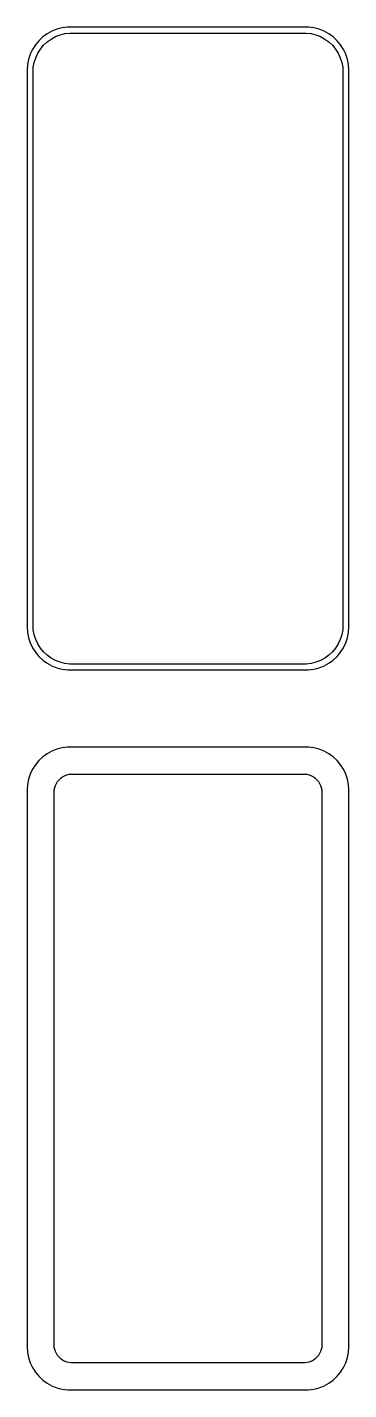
# Model space of a CAD drawing. Header units: metres. Extents: x -19 to 19, y 131 to 289.
import ezdxf

# ---------------------------------------------------------------- set-up
doc = ezdxf.new("R2010")
doc.units = ezdxf.units.M

msp = doc.modelspace()

# ---------------------------------------------------------------- linework, layer by layer
for p, q in [((-14.6869, 289.411), (-15.2951, 289.255)), ((-14.0639, 289.49), (-14.6869, 289.411)), ((14.0639, 289.49), (-14.0639, 289.49)), ((14.6869, 289.411), (14.0639, 289.49)), ((15.2951, 289.255), (14.6869, 289.411)), ((-17.3948, 287.923), (-17.7951, 287.439)), ((-16.9371, 288.353), (-17.3948, 287.923)), ((-16.4291, 288.722), (-16.9371, 288.353)), ((-16.8375, 287.384), (-16.4184, 287.778)), ((-15.8789, 289.024), (-16.4291, 288.722)), ((-16.4184, 287.778), (-15.9532, 288.116)), ((-15.9532, 288.116), (-15.4494, 288.393)), ((-15.2951, 289.255), (-15.8789, 289.024)), ((-15.4494, 288.393), (-14.9148, 288.604)), ((-14.9148, 288.604), (-14.3579, 288.747)), ((-14.3579, 288.747), (-13.7875, 288.819)), ((-13.7875, 288.819), (13.7875, 288.819)), ((13.7875, 288.819), (14.3579, 288.747)), ((14.3579, 288.747), (14.9148, 288.604)), ((14.9148, 288.604), (15.4494, 288.393)), ((15.8789, 289.024), (15.2951, 289.255)), ((15.4494, 288.393), (15.9532, 288.116)), ((16.4291, 288.722), (15.8789, 289.024)), ((15.9532, 288.116), (16.4184, 287.778)), ((16.4184, 287.778), (16.8375, 287.384)), ((16.9371, 288.353), (16.4291, 288.722)), ((17.3948, 287.923), (16.9371, 288.353)), ((17.7951, 287.439), (17.3948, 287.923)), ((-18.3989, 286.341), (-18.5929, 285.743)), ((-18.1315, 286.909), (-18.3989, 286.341)), ((-17.7951, 287.439), (-18.1315, 286.909)), ((-17.7569, 285.935), (-17.5121, 286.456)), ((-17.5121, 286.456), (-17.204, 286.941)), ((-17.204, 286.941), (-16.8375, 287.384)), ((16.8375, 287.384), (17.204, 286.941)), ((17.204, 286.941), (17.5121, 286.456)), ((17.5121, 286.456), (17.7569, 285.935)), ((18.1315, 286.909), (17.7951, 287.439)), ((18.3989, 286.341), (18.1315, 286.909)), ((18.5929, 285.743), (18.3989, 286.341)), ((-18.7106, 285.127), (-18.75, 284.5)), ((-18.5929, 285.743), (-18.7106, 285.127)), ((-18.0784, 284.25), (-18.0423, 284.824)), ((-18.0423, 284.824), (-17.9346, 285.389)), ((-17.9346, 285.389), (-17.7569, 285.935)), ((17.7569, 285.935), (17.9346, 285.389)), ((17.9346, 285.389), (18.0423, 284.824)), ((18.0423, 284.824), (18.0784, 284.25)), ((18.7106, 285.127), (18.5929, 285.743)), ((18.75, 284.5), (18.7106, 285.127)), ((-18.75, 284.5), (-18.75, 219.5)), ((-18.0784, 219.75), (-18.0784, 284.25)), ((18.0784, 284.25), (18.0784, 219.75)), ((18.75, 219.5), (18.75, 284.5)), ((-18.75, 219.5), (-18.7106, 218.873)), ((-18.0423, 219.176), (-18.0784, 219.75)), ((18.0784, 219.75), (18.0423, 219.176)), ((18.7106, 218.873), (18.75, 219.5)), ((-18.7106, 218.873), (-18.5929, 218.257)), ((-18.5929, 218.257), (-18.3989, 217.659)), ((-17.9346, 218.611), (-18.0423, 219.176)), ((-17.7569, 218.065), (-17.9346, 218.611)), ((-17.5121, 217.544), (-17.7569, 218.065)), ((17.7569, 218.065), (17.5121, 217.544)), ((17.9346, 218.611), (17.7569, 218.065)), ((18.0423, 219.176), (17.9346, 218.611)), ((18.3989, 217.659), (18.5929, 218.257)), ((18.5929, 218.257), (18.7106, 218.873)), ((-18.3989, 217.659), (-18.1315, 217.091)), ((-18.1315, 217.091), (-17.7951, 216.561)), ((-17.7951, 216.561), (-17.3948, 216.077)), ((-17.204, 217.059), (-17.5121, 217.544)), ((-16.8375, 216.616), (-17.204, 217.059)), ((-16.4184, 216.222), (-16.8375, 216.616)), ((-15.9532, 215.884), (-16.4184, 216.222)), ((16.4184, 216.222), (15.9532, 215.884)), ((16.8375, 216.616), (16.4184, 216.222)), ((17.204, 217.059), (16.8375, 216.616)), ((17.5121, 217.544), (17.204, 217.059)), ((17.3948, 216.077), (17.7951, 216.561)), ((17.7951, 216.561), (18.1315, 217.091)), ((18.1315, 217.091), (18.3989, 217.659)), ((-17.3948, 216.077), (-16.9371, 215.647)), ((-16.9371, 215.647), (-16.4291, 215.278)), ((-16.4291, 215.278), (-15.8789, 214.976)), ((-15.4494, 215.607), (-15.9532, 215.884)), ((-15.8789, 214.976), (-15.2951, 214.745)), ((-14.9148, 215.396), (-15.4494, 215.607)), ((-15.2951, 214.745), (-14.6869, 214.589)), ((-14.3579, 215.253), (-14.9148, 215.396)), ((-13.7875, 215.181), (-14.3579, 215.253)), ((13.7875, 215.181), (-13.7875, 215.181)), ((14.3579, 215.253), (13.7875, 215.181)), ((14.9148, 215.396), (14.3579, 215.253)), ((14.6869, 214.589), (15.2951, 214.745)), ((15.4494, 215.607), (14.9148, 215.396)), ((15.2951, 214.745), (15.8789, 214.976)), ((15.9532, 215.884), (15.4494, 215.607)), ((15.8789, 214.976), (16.4291, 215.278)), ((16.4291, 215.278), (16.9371, 215.647)), ((16.9371, 215.647), (17.3948, 216.077)), ((-14.6869, 214.589), (-14.0639, 214.51)), ((-14.0639, 214.51), (14.0639, 214.51)), ((14.0639, 214.51), (14.6869, 214.589)), ((-15.2951, 205.255), (-15.8789, 205.024)), ((-14.6869, 205.411), (-15.2951, 205.255)), ((-14.0639, 205.49), (-14.6869, 205.411)), ((14.0639, 205.49), (-14.0639, 205.49)), ((14.6869, 205.411), (14.0639, 205.49)), ((15.2951, 205.255), (14.6869, 205.411)), ((15.8789, 205.024), (15.2951, 205.255)), ((-17.3948, 203.923), (-17.7951, 203.439)), ((-16.9371, 204.353), (-17.3948, 203.923)), ((-16.4291, 204.722), (-16.9371, 204.353)), ((-15.8789, 205.024), (-16.4291, 204.722)), ((16.4291, 204.722), (15.8789, 205.024)), ((16.9371, 204.353), (16.4291, 204.722)), ((17.3948, 203.923), (16.9371, 204.353)), ((17.7951, 203.439), (17.3948, 203.923)), ((-18.3989, 202.341), (-18.5929, 201.743)), ((-18.1315, 202.909), (-18.3989, 202.341)), ((-17.7951, 203.439), (-18.1315, 202.909)), ((-14.8447, 201.875), (-14.6304, 202.031)), ((-14.6304, 202.031), (-14.3982, 202.159)), ((-14.3982, 202.159), (-14.1519, 202.256)), ((-14.1519, 202.256), (-13.8953, 202.322)), ((-13.8953, 202.322), (-13.6325, 202.355)), ((-13.6325, 202.355), (13.6325, 202.355)), ((13.6325, 202.355), (13.8953, 202.322)), ((13.8953, 202.322), (14.1519, 202.256)), ((14.1519, 202.256), (14.3982, 202.159)), ((14.3982, 202.159), (14.6304, 202.031)), ((14.6304, 202.031), (14.8447, 201.875)), ((18.1315, 202.909), (17.7951, 203.439)), ((18.3989, 202.341), (18.1315, 202.909)), ((18.5929, 201.743), (18.3989, 202.341)), ((-18.7106, 201.127), (-18.75, 200.5)), ((-18.75, 200.5), (-18.75, 135.5)), ((-18.5929, 201.743), (-18.7106, 201.127)), ((-15.6096, 200.25), (-15.593, 200.514)), ((-15.593, 200.514), (-15.5434, 200.775)), ((-15.5434, 200.775), (-15.4615, 201.027)), ((-15.4615, 201.027), (-15.3487, 201.266)), ((-15.3487, 201.266), (-15.2067, 201.49)), ((-15.2067, 201.49), (-15.0378, 201.694)), ((-15.0378, 201.694), (-14.8447, 201.875)), ((14.8447, 201.875), (15.0378, 201.694)), ((15.0378, 201.694), (15.2067, 201.49)), ((15.2067, 201.49), (15.3487, 201.266)), ((15.3487, 201.266), (15.4615, 201.027)), ((15.4615, 201.027), (15.5434, 200.775)), ((15.5434, 200.775), (15.593, 200.514)), ((15.593, 200.514), (15.6096, 200.25)), ((18.7106, 201.127), (18.5929, 201.743)), ((18.75, 200.5), (18.7106, 201.127)), ((18.75, 135.5), (18.75, 200.5)), ((-15.6096, 135.75), (-15.6096, 200.25)), ((15.6096, 200.25), (15.6096, 135.75)), ((-18.75, 135.5), (-18.7106, 134.873)), ((-15.593, 135.486), (-15.6096, 135.75)), ((-15.5434, 135.225), (-15.593, 135.486)), ((-15.4615, 134.973), (-15.5434, 135.225)), ((15.5434, 135.225), (15.4615, 134.973)), ((15.593, 135.486), (15.5434, 135.225)), ((15.6096, 135.75), (15.593, 135.486)), ((18.7106, 134.873), (18.75, 135.5)), ((-18.7106, 134.873), (-18.5929, 134.257)), ((-18.5929, 134.257), (-18.3989, 133.659)), ((-18.3989, 133.659), (-18.1315, 133.091)), ((-15.3487, 134.734), (-15.4615, 134.973)), ((-15.2067, 134.51), (-15.3487, 134.734)), ((-15.0378, 134.306), (-15.2067, 134.51)), ((-14.8447, 134.125), (-15.0378, 134.306)), ((-14.6304, 133.969), (-14.8447, 134.125)), ((-14.3982, 133.841), (-14.6304, 133.969)), ((-14.1519, 133.744), (-14.3982, 133.841)), ((-13.8953, 133.678), (-14.1519, 133.744)), ((-13.6325, 133.645), (-13.8953, 133.678)), ((13.6325, 133.645), (-13.6325, 133.645)), ((13.8953, 133.678), (13.6325, 133.645)), ((14.1519, 133.744), (13.8953, 133.678)), ((14.3982, 133.841), (14.1519, 133.744)), ((14.6304, 133.969), (14.3982, 133.841)), ((14.8447, 134.125), (14.6304, 133.969)), ((15.0378, 134.306), (14.8447, 134.125)), ((15.2067, 134.51), (15.0378, 134.306)), ((15.3487, 134.734), (15.2067, 134.51)), ((15.4615, 134.973), (15.3487, 134.734)), ((18.1315, 133.091), (18.3989, 133.659)), ((18.3989, 133.659), (18.5929, 134.257)), ((18.5929, 134.257), (18.7106, 134.873)), ((-18.1315, 133.091), (-17.7951, 132.561)), ((-17.7951, 132.561), (-17.3948, 132.077)), ((-17.3948, 132.077), (-16.9371, 131.647)), ((16.9371, 131.647), (17.3948, 132.077)), ((17.3948, 132.077), (17.7951, 132.561)), ((17.7951, 132.561), (18.1315, 133.091)), ((-16.9371, 131.647), (-16.4291, 131.278)), ((-16.4291, 131.278), (-15.8789, 130.976)), ((-15.8789, 130.976), (-15.2951, 130.745)), ((-15.2951, 130.745), (-14.6869, 130.589)), ((-14.6869, 130.589), (-14.0639, 130.51)), ((-14.0639, 130.51), (14.0639, 130.51)), ((14.0639, 130.51), (14.6869, 130.589)), ((14.6869, 130.589), (15.2951, 130.745)), ((15.2951, 130.745), (15.8789, 130.976)), ((15.8789, 130.976), (16.4291, 131.278)), ((16.4291, 131.278), (16.9371, 131.647))]:
    msp.add_line(p, q)

doc.saveas('drawing.dxf')
